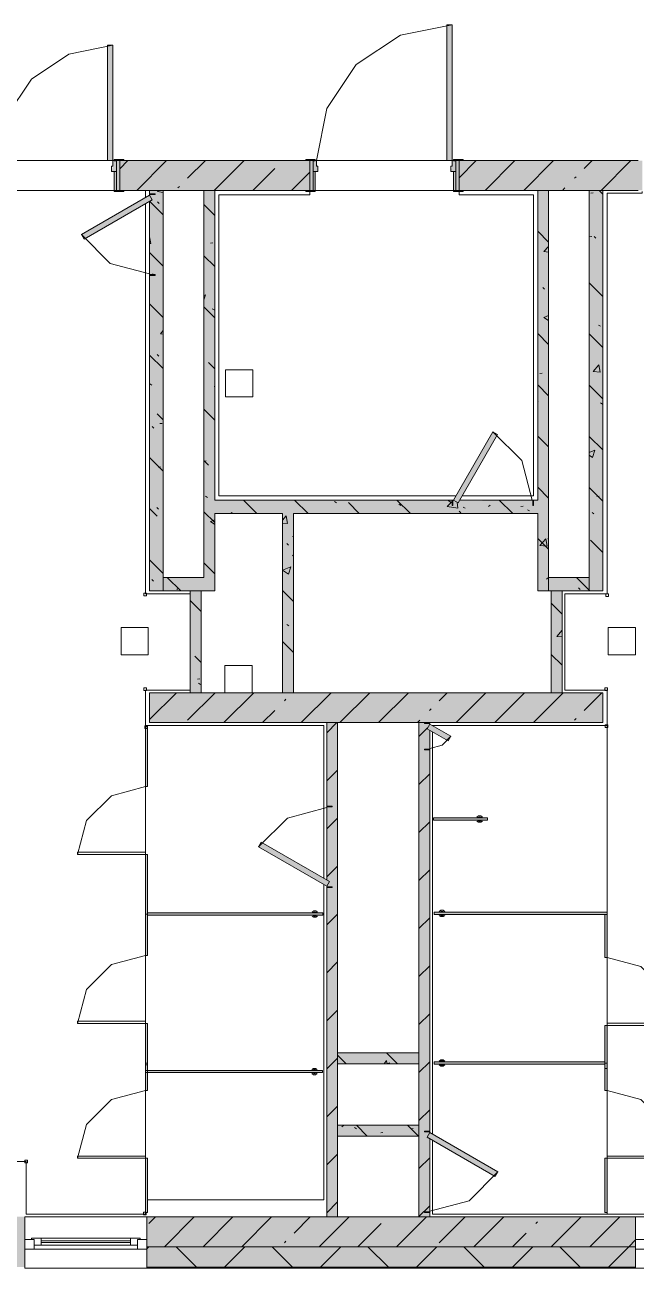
# Model space of a CAD drawing. Header units: millimetres. Extents: x -3817 to 677485, y -22715 to 103890.
# Drawn here: x 17502.1 to 17537.6, y -19605.9 to -19533.8 of the extents above; entities that cross this region are included whole.
import ezdxf

# ---------------------------------------------------------------- set-up
doc = ezdxf.new("R2010")
doc.units = ezdxf.units.MM
doc.layers.add('PDF _Геометрия', color=7, linetype='Continuous', true_color=0x1d1d1d)
doc.layers.add('PDF _Сплошная заливка', color=7, linetype='Continuous', true_color=0xffffff)

msp = doc.modelspace()

# ---------------------------------------------------------------- hatches: boundary and pattern name
at = {"layer": 'PDF _Сплошная заливка', "true_color": 0xe2e2e2, "transparency": 33554559}
for points in [[(17526.595, -19541.67), (17526.91, -19541.67), (17526.91, -19533.797), (17526.595, -19533.797), (17526.595, -19540.344)], [(17506.907, -19541.67), (17507.222, -19541.67), (17507.222, -19534.978), (17506.907, -19534.978), (17506.907, -19540.344)], [(17527.258, -19561.512), (17529.541, -19557.557), (17529.268, -19557.4), (17526.985, -19561.355), (17527.202, -19561.48)]]:
    msp.add_hatch(color=254, dxfattribs=at).paths.add_polyline_path(points)
h = msp.add_hatch(color=254, dxfattribs=at)
h.paths.add_polyline_path([(17500.332, -19542.3), (17500.608, -19542.3), (17500.529, -19541.67), (17500.332, -19541.67)], flags=0)
h.paths.add_polyline_path([(17507.143, -19542.3), (17507.419, -19542.3), (17507.419, -19541.67), (17507.222, -19541.67), (17507.222, -19541.985)], flags=0)
at = {"layer": 'PDF _Сплошная заливка', "transparency": 33554559}
h = msp.add_hatch(color=256, dxfattribs=at)
h.paths.add_polyline_path([(17545.646, -19543.403), (17546.984, -19543.403), (17546.984, -19541.67), (17545.41, -19541.67), (17545.461, -19543.403)], flags=0)
h.paths.add_polyline_path([(17532.497, -19543.403), (17537.929, -19543.403), (17537.929, -19541.67), (17527.304, -19541.67), (17527.304, -19543.403), (17531.867, -19543.403)], flags=0)
h.paths.add_polyline_path([(17518.643, -19543.403), (17518.643, -19541.67), (17507.616, -19541.67), (17507.616, -19543.403), (17518.406, -19543.403)], flags=0)
at = {"layer": 'PDF _Сплошная заливка', "true_color": 0xe2e2e2, "transparency": 33554559}
h = msp.add_hatch(color=254, dxfattribs=at)
h.paths.add_polyline_path([(17518.839, -19542.3), (17519.115, -19542.3), (17519.036, -19541.67), (17518.839, -19541.67)], flags=0)
h.paths.add_polyline_path([(17526.831, -19542.3), (17527.107, -19542.3), (17527.107, -19541.67), (17526.91, -19541.67), (17526.91, -19541.985)], flags=0)
at = {"layer": 'PDF _Сплошная заливка', "transparency": 33554559}
for points in [[(17510.135, -19566.63), (17510.135, -19543.403), (17509.348, -19543.403), (17509.366, -19543.71), (17509.505, -19543.951), (17509.348, -19544.042), (17509.348, -19566.63)], [(17513.127, -19565.843), (17513.127, -19543.403), (17512.497, -19543.403), (17512.497, -19565.843), (17512.595, -19565.843)], [(17531.867, -19562.142), (17531.867, -19561.355), (17527.31, -19561.422), (17527.202, -19561.48), (17526.906, -19561.355), (17513.127, -19561.355), (17513.127, -19562.142), (17531.63, -19562.142)], [(17513.127, -19566.63), (17513.127, -19565.843), (17510.135, -19565.843), (17510.135, -19566.63), (17512.595, -19566.63)], [(17525.607, -19574.268), (17535.646, -19574.268), (17535.646, -19572.535), (17509.348, -19572.535), (17509.348, -19574.268), (17524.977, -19574.268)], [(17520.253, -19602.928), (17520.253, -19574.268), (17519.623, -19574.268), (17519.623, -19583.392), (17519.78, -19583.483), (17519.623, -19583.834), (17519.623, -19602.928)], [(17525.607, -19602.928), (17525.552, -19598.371), (17525.45, -19598.311), (17525.607, -19597.96), (17525.596, -19574.703), (17525.45, -19574.619), (17525.607, -19574.268), (17524.977, -19574.268), (17524.977, -19602.928)]]:
    msp.add_hatch(color=256, dxfattribs=at).paths.add_polyline_path(points)
at = {"layer": 'PDF _Сплошная заливка', "true_color": 0xe2ddcd, "transparency": 33554559}
msp.add_hatch(color=254, dxfattribs=at).paths.add_polyline_path([(17528.961, -19579.921), (17528.961, -19579.795), (17525.812, -19579.795), (17525.812, -19579.921), (17527.202, -19579.921)])
at = {"layer": 'PDF _Сплошная заливка', "transparency": 33554559}
h = msp.add_hatch(color=256, dxfattribs=at)
h.paths.add_polyline_path([(17545.461, -19604.66), (17546.984, -19604.66), (17546.984, -19602.928), (17544.622, -19602.928), (17544.622, -19604.66)], flags=0)
h.paths.add_polyline_path([(17500.136, -19604.66), (17502.104, -19604.66), (17502.104, -19602.928), (17500.136, -19602.928)], flags=0)
h.paths.add_polyline_path([(17509.19, -19604.66), (17537.536, -19604.66), (17537.536, -19602.928), (17509.19, -19602.928)], flags=0)
h = msp.add_hatch(color=256, dxfattribs=at)
h.paths.add_polyline_path([(17577.219, -19605.841), (17577.219, -19604.66), (17544.622, -19604.66), (17544.622, -19605.841), (17571.022, -19605.841)], flags=0)
h.paths.add_polyline_path([(17527.202, -19605.841), (17537.536, -19605.841), (17537.536, -19604.66), (17509.19, -19604.66), (17509.19, -19605.841), (17512.595, -19605.841)], flags=0)
h.paths.add_polyline_path([(17494.23, -19605.841), (17502.104, -19605.841), (17502.104, -19604.66), (17494.23, -19604.66)], flags=0)
h.paths.add_polyline_path([(17468.775, -19605.841), (17469.822, -19605.841), (17469.822, -19604.66), (17460.767, -19604.66), (17460.767, -19605.841)], flags=0)
h.paths.add_polyline_path([(17444.232, -19605.841), (17444.232, -19604.66), (17438.327, -19604.66), (17438.327, -19605.841), (17439.562, -19605.841)], flags=0)
h.paths.add_polyline_path([(17430.217, -19605.841), (17431.24, -19605.841), (17431.24, -19604.66), (17424.39, -19604.66), (17424.39, -19605.841), (17428.606, -19605.841)], flags=0)
h.paths.add_polyline_path([(17354.471, -19605.841), (17365.495, -19605.841), (17365.495, -19604.66), (17354.471, -19604.66)], flags=0)
h.paths.add_polyline_path([(17400.926, -19605.841), (17400.926, -19604.66), (17389.903, -19604.66), (17389.903, -19605.841), (17395.741, -19605.841)], flags=0)
h.paths.add_polyline_path([(17280.301, -19605.841), (17292.663, -19605.841), (17292.663, -19604.66), (17280.301, -19604.66)], flags=0)
h.paths.add_polyline_path([(17263.766, -19605.841), (17263.766, -19604.66), (17254.947, -19604.66), (17254.947, -19605.841)], flags=0)
h.paths.add_polyline_path([(17317.071, -19605.841), (17324.945, -19605.841), (17324.945, -19604.66), (17317.071, -19604.66)], flags=0)
h.paths.add_polyline_path([(17337.314, -19605.841), (17337.937, -19605.841), (17337.937, -19604.66), (17332.031, -19604.66), (17332.031, -19605.841)], flags=0)
h.paths.add_polyline_path([(17242.37, -19605.841), (17247.861, -19605.841), (17247.861, -19604.66), (17241.09, -19604.66), (17241.09, -19605.841)], flags=0)
h.paths.add_polyline_path([(17189.123, -19605.841), (17189.123, -19604.66), (17176.525, -19604.66), (17176.525, -19605.841), (17188.099, -19605.841)], flags=0)
h.paths.add_polyline_path([(17210.224, -19605.841), (17224.555, -19605.841), (17224.555, -19604.66), (17210.224, -19604.66)], flags=0)
h.paths.add_polyline_path([(17158.415, -19605.841), (17159.99, -19605.841), (17159.99, -19604.66), (17151.329, -19604.66), (17151.329, -19605.841), (17154.729, -19605.841)], flags=0)
h.paths.add_polyline_path([(17125.516, -19605.841), (17129.283, -19605.841), (17129.283, -19604.66), (17124.165, -19604.66), (17124.165, -19605.841)], flags=0)
h.paths.add_polyline_path([(17070.623, -19605.841), (17083.615, -19605.841), (17083.615, -19604.66), (17070.623, -19604.66)], flags=0)
h.paths.add_polyline_path([(17110.909, -19605.841), (17117.078, -19605.841), (17117.078, -19604.66), (17108.023, -19604.66), (17108.023, -19605.841)], flags=0)
h.paths.add_polyline_path([(17008.662, -19605.841), (17010.547, -19605.841), (17010.547, -19604.66), (16979.13, -19604.66), (16979.13, -19605.841), (17001.358, -19605.841)], flags=0)
h.paths.add_polyline_path([(17017.633, -19605.841), (17023.538, -19605.841), (17023.538, -19604.66), (17017.633, -19604.66)], flags=0)
h.paths.add_polyline_path([(17040.073, -19605.841), (17046.215, -19605.841), (17046.215, -19604.66), (17040.073, -19604.66)], flags=0)

# ---------------------------------------------------------------- linework, layer by layer
at = {"layer": 'PDF _Геометрия', "color": 253, "lineweight": 9, "true_color": 0xaaaaaa}
for points in [[(17519.036, -19541.67), (17519.636, -19538.657), (17521.342, -19536.103), (17523.897, -19534.396), (17526.91, -19533.797)], [(17500.529, -19541.67), (17501.039, -19539.109), (17502.489, -19536.938), (17504.661, -19535.487), (17507.222, -19534.978)], [(17500.45, -19541.67), (17506.907, -19541.67), (17501.08, -19541.67), (17501.08, -19543.403), (17500.45, -19543.403)], [(17508.56, -19541.67), (17507.852, -19541.67), (17518.406, -19541.67)], [(17527.54, -19541.67), (17537.693, -19541.67)], [(17500.293, -19543.466), (17500.293, -19545.765), (17498.088, -19545.765), (17498.088, -19599.727), (17502.191, -19599.727), (17502.191, -19602.771), (17509.104, -19602.771), (17509.104, -19574.425), (17509.104, -19572.378), (17511.702, -19572.378), (17511.702, -19566.788), (17509.104, -19566.788), (17509.104, -19544.183)], [(17509.104, -19543.819), (17509.104, -19543.403), (17508.56, -19543.403)], [(17518.643, -19543.466), (17518.643, -19543.647), (17513.371, -19543.647), (17513.371, -19561.111), (17527.126, -19561.111)], [(17527.49, -19561.111), (17531.623, -19561.111), (17531.623, -19543.647), (17527.304, -19543.647), (17527.304, -19543.466)], [(17537.929, -19543.466), (17537.929, -19543.56), (17535.89, -19543.56), (17535.89, -19566.792), (17533.449, -19566.792), (17533.449, -19572.382), (17535.89, -19572.382), (17535.89, -19574.425), (17535.89, -19602.771), (17544.539, -19602.771), (17544.539, -19599.726), (17546.827, -19599.726), (17546.827, -19543.56), (17545.41, -19543.56), (17545.41, -19543.466)], [(17509.348, -19548.245), (17507.064, -19547.633), (17505.393, -19545.962)], [(17531.552, -19561.355), (17530.94, -19559.071), (17529.268, -19557.4)], [(17519.466, -19583.301), (17519.466, -19574.425), (17509.104, -19574.425), (17509.104, -19601.944)], [(17525.607, -19575.764), (17526.316, -19575.574), (17526.834, -19575.055)], [(17525.765, -19598.493), (17525.765, -19602.771), (17535.89, -19602.771), (17535.89, -19574.425), (17525.765, -19574.425)], [(17525.765, -19574.801), (17525.765, -19598.129)], [(17519.623, -19579.189), (17517.34, -19579.801), (17515.668, -19581.472)], [(17509.23, -19601.944), (17519.466, -19601.944), (17519.466, -19583.665)], [(17525.607, -19602.605), (17527.89, -19601.993), (17529.562, -19600.322)]]:
    msp.add_lwpolyline(points, dxfattribs=at)
for points in [[(17526.91, -19533.797), (17526.595, -19533.797), (17526.595, -19541.67), (17526.91, -19541.67)], [(17507.222, -19534.978), (17506.907, -19534.978), (17506.907, -19541.67), (17507.222, -19541.67)], [(17507.222, -19541.67), (17507.222, -19541.985), (17507.143, -19541.985), (17507.143, -19542.3), (17507.419, -19542.3), (17507.419, -19541.67)], [(17507.301, -19541.67), (17507.852, -19541.67), (17507.852, -19541.607), (17507.301, -19541.607)], [(17507.301, -19541.678), (17507.419, -19541.678), (17507.419, -19541.67), (17507.301, -19541.67)], [(17507.419, -19543.403), (17507.616, -19543.403), (17507.616, -19541.67), (17507.419, -19541.67)], [(17518.958, -19541.67), (17518.958, -19541.607), (17518.406, -19541.607), (17518.406, -19541.67)], [(17518.839, -19543.403), (17518.839, -19541.67), (17518.643, -19541.67), (17518.643, -19543.403)], [(17519.036, -19541.67), (17518.839, -19541.67), (17518.839, -19542.3), (17519.115, -19542.3), (17519.115, -19541.985), (17519.036, -19541.985)], [(17518.958, -19541.678), (17518.958, -19541.67), (17518.839, -19541.67), (17518.839, -19541.678)], [(17518.958, -19541.67), (17526.91, -19541.67)], [(17526.91, -19541.67), (17526.91, -19541.985), (17526.831, -19541.985), (17526.831, -19542.3), (17527.107, -19542.3), (17527.107, -19541.67)], [(17526.989, -19541.67), (17527.54, -19541.67), (17527.54, -19541.607), (17526.989, -19541.607)], [(17526.989, -19541.678), (17527.107, -19541.678), (17527.107, -19541.67), (17526.989, -19541.67)], [(17527.107, -19543.403), (17527.304, -19543.403), (17527.304, -19541.67), (17527.107, -19541.67)], [(17507.301, -19543.403), (17507.419, -19543.403), (17507.419, -19542.3), (17507.301, -19542.3)], [(17518.958, -19543.403), (17518.958, -19542.3), (17518.839, -19542.3), (17518.839, -19543.403)], [(17526.989, -19543.403), (17527.107, -19543.403), (17527.107, -19542.3), (17526.989, -19542.3)], [(17505.393, -19545.962), (17505.55, -19546.234), (17509.505, -19543.951), (17509.348, -19543.678)], [(17507.301, -19543.466), (17507.852, -19543.466), (17507.852, -19543.403), (17507.301, -19543.403)], [(17509.663, -19543.639), (17509.663, -19543.599), (17509.348, -19543.599), (17509.348, -19543.639)], [(17518.958, -19543.466), (17518.958, -19543.403), (17518.406, -19543.403), (17518.406, -19543.466)], [(17526.989, -19543.466), (17527.54, -19543.466), (17527.54, -19543.403), (17526.989, -19543.403)], [(17509.663, -19548.284), (17509.348, -19548.284), (17509.348, -19548.324), (17509.663, -19548.324)], [(17515.335, -19553.795), (17515.335, -19555.37), (17513.76, -19555.37), (17513.76, -19553.795)], [(17529.268, -19557.4), (17526.985, -19561.355), (17527.258, -19561.512), (17529.541, -19557.557)], [(17526.946, -19561.67), (17526.946, -19561.355), (17526.906, -19561.355), (17526.906, -19561.67)], [(17531.591, -19561.67), (17531.63, -19561.67), (17531.63, -19561.355), (17531.591, -19561.355)], [(17509.264, -19568.756), (17509.264, -19570.33), (17507.69, -19570.33), (17507.69, -19568.756)], [(17535.964, -19568.756), (17537.539, -19568.756), (17537.539, -19570.33), (17535.964, -19570.33)], [(17513.718, -19572.535), (17515.293, -19572.535), (17515.293, -19570.961), (17513.718, -19570.961)], [(17515.293, -19572.535), (17513.718, -19572.535), (17513.718, -19570.961), (17515.293, -19570.961)], [(17513.718, -19572.535), (17515.293, -19572.535), (17515.293, -19570.961), (17513.718, -19570.961)], [(17515.293, -19572.535), (17513.718, -19572.535), (17513.718, -19570.961), (17515.293, -19570.961)], [(17525.292, -19574.307), (17525.607, -19574.307), (17525.607, -19574.268), (17525.292, -19574.268)], [(17526.834, -19575.055), (17525.607, -19574.346), (17525.45, -19574.619), (17526.677, -19575.328)], [(17525.292, -19575.803), (17525.292, -19575.842), (17525.607, -19575.842), (17525.607, -19575.803)], [(17519.938, -19579.149), (17519.938, -19579.11), (17519.623, -19579.11), (17519.623, -19579.149)], [(17515.668, -19581.472), (17519.623, -19583.756), (17519.78, -19583.483), (17515.826, -19581.199)], [(17519.938, -19583.795), (17519.623, -19583.795), (17519.623, -19583.834), (17519.938, -19583.834)], [(17525.292, -19597.999), (17525.607, -19597.999), (17525.607, -19597.96), (17525.292, -19597.96)], [(17529.562, -19600.322), (17525.607, -19598.039), (17525.45, -19598.311), (17529.405, -19600.595)], [(17525.292, -19602.645), (17525.292, -19602.684), (17525.607, -19602.684), (17525.607, -19602.645)]]:
    msp.add_lwpolyline(points, close=True, dxfattribs=at)
at = {"layer": 'PDF _Геометрия', "color": 7, "lineweight": 9}
for points in [[(17500.45, -19541.67), (17506.907, -19541.67)], [(17507.616, -19542.147), (17508.092, -19541.67)], [(17507.616, -19541.67), (17507.616, -19543.403)], [(17518.406, -19541.67), (17507.852, -19541.67)], [(17508.605, -19543.403), (17510.337, -19541.67)], [(17511.555, -19542.697), (17512.582, -19541.67)], [(17513.095, -19543.403), (17514.827, -19541.67)], [(17518.643, -19543.403), (17518.643, -19541.67)], [(17518.958, -19541.67), (17526.91, -19541.67)], [(17527.304, -19542.663), (17528.297, -19541.67)], [(17527.304, -19541.67), (17527.304, -19543.403)], [(17537.693, -19541.67), (17527.54, -19541.67)], [(17528.81, -19543.403), (17530.542, -19541.67)], [(17531.054, -19543.403), (17532.787, -19541.67)], [(17534.566, -19542.136), (17535.032, -19541.67)], [(17535.544, -19543.403), (17537.277, -19541.67)], [(17515.34, -19543.403), (17516.606, -19542.136)], [(17517.585, -19543.403), (17518.643, -19542.345)], [(17534.005, -19542.697), (17534.098, -19542.604)], [(17510.994, -19543.258), (17511.087, -19543.165)], [(17533.299, -19543.403), (17533.444, -19543.258)], [(17507.301, -19543.403), (17500.45, -19543.403)], [(17507.852, -19543.403), (17509.348, -19543.403)], [(17509.348, -19544.042), (17509.348, -19548.324), (17509.348, -19566.63), (17510.135, -19566.63), (17510.135, -19548.324), (17510.135, -19543.599), (17510.135, -19543.403), (17509.348, -19543.403), (17509.348, -19543.599)], [(17526.906, -19561.355), (17513.127, -19561.355), (17513.127, -19543.403), (17512.497, -19543.403), (17512.497, -19565.843), (17510.135, -19565.843), (17510.135, -19566.63), (17513.127, -19566.63), (17513.127, -19565.843), (17513.127, -19562.142), (17517.064, -19562.142), (17517.064, -19572.535), (17517.694, -19572.535), (17517.694, -19562.142), (17526.906, -19562.142), (17531.63, -19562.142), (17531.867, -19562.142), (17531.867, -19566.63), (17532.497, -19566.63), (17532.497, -19543.403), (17531.867, -19543.403), (17531.867, -19561.355), (17531.63, -19561.355), (17527.349, -19561.355)], [(17510.135, -19543.403), (17512.497, -19543.403)], [(17513.127, -19543.403), (17518.406, -19543.403)], [(17526.989, -19543.403), (17518.958, -19543.403)], [(17527.54, -19543.403), (17531.867, -19543.403)], [(17532.497, -19543.403), (17534.859, -19543.403)], [(17535.646, -19543.403), (17537.693, -19543.403)], [(17509.348, -19574.089), (17510.902, -19572.535)], [(17517.064, -19572.535), (17509.348, -19572.535), (17509.348, -19574.268), (17519.623, -19574.268), (17519.623, -19579.11), (17519.623, -19583.392)], [(17511.555, -19574.127), (17513.147, -19572.535)], [(17513.659, -19574.268), (17515.392, -19572.535)], [(17513.718, -19572.535), (17515.293, -19572.535)], [(17517.168, -19573.004), (17517.261, -19572.911)], [(17524.977, -19575.842), (17524.977, -19574.268), (17525.607, -19574.268), (17535.646, -19574.268), (17535.646, -19572.535), (17517.694, -19572.535)], [(17518.149, -19574.268), (17519.882, -19572.535)], [(17520.394, -19574.268), (17522.127, -19572.535)], [(17522.639, -19574.268), (17524.371, -19572.535)], [(17526.148, -19573.004), (17526.616, -19572.535)], [(17527.129, -19574.268), (17528.861, -19572.535)], [(17529.374, -19574.268), (17531.106, -19572.535)], [(17531.619, -19574.268), (17533.351, -19572.535)], [(17534.566, -19573.566), (17535.596, -19572.535)], [(17515.904, -19574.268), (17516.606, -19573.566)], [(17525.586, -19573.566), (17525.68, -19573.472)], [(17519.623, -19574.86), (17520.216, -19574.268)], [(17520.253, -19574.268), (17519.623, -19574.268)], [(17524.884, -19574.268), (17525.025, -19574.127)], [(17534.005, -19574.127), (17534.098, -19574.034)], [(17524.977, -19575.074), (17525.474, -19574.577)], [(17525.607, -19597.96), (17525.607, -19574.71), (17525.607, -19575.842)], [(17519.623, -19577.644), (17520.253, -19577.014)], [(17524.977, -19577.858), (17525.607, -19577.228)], [(17505.167, -19581.913), (17509.104, -19581.913), (17509.104, -19581.787), (17505.167, -19581.787), (17505.167, -19581.913), (17505.694, -19579.945), (17507.135, -19578.504), (17509.104, -19577.976)], [(17519.623, -19580.428), (17520.253, -19579.798)], [(17524.977, -19580.641), (17525.607, -19580.011)], [(17528.656, -19579.744), (17528.559, -19579.674), (17528.439, -19579.674), (17528.342, -19579.744)], [(17528.342, -19579.972), (17528.439, -19580.042), (17528.559, -19580.042), (17528.656, -19579.972)], [(17528.583, -19579.774), (17528.499, -19579.739), (17528.415, -19579.774)], [(17528.415, -19579.942), (17528.499, -19579.977), (17528.583, -19579.942)], [(17519.623, -19583.212), (17520.253, -19582.582)], [(17524.977, -19583.425), (17525.607, -19582.795)], [(17519.623, -19583.834), (17519.623, -19602.928), (17520.253, -19602.928)], [(17526.47, -19585.216), (17526.373, -19585.146), (17526.253, -19585.146), (17526.157, -19585.216)], [(17519.085, -19585.256), (17518.988, -19585.185), (17518.868, -19585.185), (17518.771, -19585.256)], [(17518.771, -19585.484), (17518.868, -19585.554), (17518.988, -19585.554), (17519.085, -19585.484)], [(17519.012, -19585.286), (17518.928, -19585.251), (17518.844, -19585.286)], [(17518.844, -19585.454), (17518.928, -19585.488), (17519.012, -19585.454)], [(17519.623, -19585.996), (17520.253, -19585.366)], [(17524.977, -19586.209), (17525.607, -19585.579)], [(17526.157, -19585.444), (17526.253, -19585.515), (17526.373, -19585.515), (17526.47, -19585.444)], [(17526.397, -19585.246), (17526.313, -19585.212), (17526.229, -19585.246)], [(17526.229, -19585.414), (17526.313, -19585.449), (17526.397, -19585.414)], [(17505.167, -19591.707), (17509.104, -19591.707), (17509.104, -19591.581), (17505.167, -19591.581), (17505.167, -19591.707), (17505.694, -19589.738), (17507.135, -19588.297), (17509.104, -19587.77)], [(17539.827, -19591.825), (17535.89, -19591.825), (17535.89, -19591.699), (17539.827, -19591.699), (17539.827, -19591.825), (17539.3, -19589.857), (17537.859, -19588.416), (17535.89, -19587.888)], [(17519.623, -19588.779), (17520.253, -19588.149)], [(17524.977, -19588.993), (17525.607, -19588.363)], [(17519.623, -19591.563), (17520.253, -19590.933)], [(17524.977, -19591.777), (17525.607, -19591.147)], [(17519.623, -19594.347), (17520.253, -19593.717)], [(17526.47, -19593.893), (17526.373, -19593.823), (17526.253, -19593.823), (17526.157, -19593.893)], [(17519.074, -19594.389), (17518.977, -19594.319), (17518.857, -19594.319), (17518.76, -19594.389)], [(17519.001, -19594.419), (17518.917, -19594.385), (17518.833, -19594.419)], [(17524.977, -19594.56), (17525.607, -19593.93)], [(17526.157, -19594.121), (17526.253, -19594.191), (17526.373, -19594.191), (17526.47, -19594.121)], [(17526.397, -19593.923), (17526.313, -19593.889), (17526.229, -19593.923)], [(17526.229, -19594.091), (17526.313, -19594.126), (17526.397, -19594.091)], [(17518.76, -19594.617), (17518.857, -19594.688), (17518.977, -19594.688), (17519.074, -19594.617)], [(17518.833, -19594.587), (17518.917, -19594.622), (17519.001, -19594.587)], [(17505.167, -19599.535), (17509.104, -19599.535), (17509.104, -19599.409), (17505.167, -19599.409), (17505.167, -19599.535), (17505.694, -19597.566), (17507.135, -19596.125), (17509.104, -19595.598)], [(17539.827, -19599.535), (17535.89, -19599.535), (17535.89, -19599.409), (17539.827, -19599.409), (17539.827, -19599.535), (17539.3, -19597.566), (17537.859, -19596.125), (17535.89, -19595.598)], [(17519.623, -19597.131), (17520.253, -19596.501)], [(17524.977, -19597.344), (17525.607, -19596.714)], [(17524.977, -19602.928), (17525.607, -19602.928), (17525.607, -19602.684), (17525.607, -19598.402)], [(17519.623, -19599.914), (17520.253, -19599.285)], [(17524.977, -19600.128), (17525.607, -19599.498)], [(17519.623, -19602.698), (17520.253, -19602.068)], [(17524.977, -19602.912), (17525.607, -19602.282)], [(17519.623, -19602.928), (17509.19, -19602.928), (17509.19, -19604.66), (17509.19, -19605.904), (17502.104, -19605.904), (17502.104, -19604.66), (17502.104, -19602.928), (17509.19, -19602.928), (17509.19, -19604.66), (17537.536, -19604.66), (17537.536, -19602.928), (17544.622, -19602.928), (17544.622, -19604.66), (17544.622, -19605.904), (17537.536, -19605.904), (17539.898, -19605.904), (17537.536, -19605.904), (17537.536, -19604.66), (17537.536, -19602.928), (17525.607, -19602.928)], [(17509.31, -19603.312), (17509.694, -19602.928)], [(17510.207, -19604.66), (17511.939, -19602.928)], [(17512.452, -19604.66), (17514.184, -19602.928)], [(17514.696, -19604.66), (17516.429, -19602.928)], [(17517.729, -19603.873), (17518.674, -19602.928)], [(17519.186, -19604.66), (17520.919, -19602.928)], [(17523.676, -19604.66), (17525.409, -19602.928)], [(17526.148, -19604.434), (17527.654, -19602.928)], [(17528.166, -19604.66), (17529.899, -19602.928)], [(17532.656, -19604.66), (17534.389, -19602.928)], [(17534.901, -19604.66), (17536.634, -19602.928)], [(17521.431, -19604.66), (17522.78, -19603.312)], [(17530.411, -19604.66), (17531.199, -19603.873)], [(17531.76, -19603.312), (17531.853, -19603.218)], [(17502.655, -19604.251), (17502.104, -19604.251)], [(17502.498, -19604.172), (17508.797, -19604.172)], [(17503.049, -19604.172), (17503.049, -19604.566)], [(17503.049, -19604.33), (17508.245, -19604.33)], [(17508.245, -19604.408), (17503.049, -19604.408)], [(17508.245, -19604.172), (17508.245, -19604.566)], [(17509.19, -19604.251), (17508.639, -19604.251)], [(17517.168, -19604.434), (17517.261, -19604.341)], [(17537.146, -19604.66), (17537.536, -19604.271)], [(17538.087, -19604.251), (17537.536, -19604.251)], [(17502.104, -19604.802), (17509.19, -19604.802)], [(17509.19, -19604.78), (17509.31, -19604.66)], [(17509.19, -19604.66), (17509.19, -19605.904), (17537.536, -19605.904), (17537.536, -19604.66)], [(17537.536, -19604.66), (17509.19, -19604.66)], [(17512.065, -19605.841), (17510.884, -19604.66)], [(17513.696, -19605.841), (17514.877, -19604.66)], [(17517.633, -19605.841), (17516.452, -19604.66)], [(17519.264, -19605.841), (17520.445, -19604.66)], [(17523.201, -19605.841), (17522.019, -19604.66)], [(17524.831, -19605.841), (17526.012, -19604.66)], [(17528.768, -19605.841), (17527.587, -19604.66)], [(17530.399, -19605.841), (17531.58, -19604.66)], [(17534.336, -19605.841), (17533.155, -19604.66)], [(17535.966, -19605.841), (17537.147, -19604.66)], [(17537.536, -19604.802), (17544.622, -19604.802)], [(17506.828, -19605.904), (17509.19, -19605.904), (17506.828, -19605.904)], [(17509.19, -19605.841), (17537.536, -19605.841)], [(17509.19, -19605.865), (17537.536, -19605.865)]]:
    msp.add_lwpolyline(points, dxfattribs=at)
at = {"layer": 'PDF _Геометрия', "color": 8, "lineweight": 9, "true_color": 0x787878}
for points in [[(17510.135, -19544.821), (17509.353, -19544.039)], [(17509.804, -19544.059), (17509.901, -19544.148)], [(17510.135, -19543.511), (17509.814, -19543.461), (17509.87, -19543.403)], [(17532.497, -19543.425), (17532.474, -19543.403)], [(17534.957, -19543.558), (17535.088, -19543.541)], [(17535.646, -19543.607), (17535.442, -19543.403)], [(17513.127, -19544.846), (17512.497, -19544.216)], [(17509.422, -19546.485), (17509.348, -19546.085)], [(17532.497, -19546.396), (17531.867, -19545.767)], [(17534.868, -19546.088), (17534.999, -19546.071)], [(17535.233, -19546.161), (17535.134, -19546.062)], [(17509.348, -19546.478), (17509.422, -19546.485)], [(17512.888, -19546.464), (17513.019, -19546.447)], [(17532.497, -19546.979), (17532.225, -19546.937), (17532.497, -19546.654)], [(17510.135, -19547.793), (17509.348, -19547.006)], [(17513.127, -19547.813), (17512.497, -19547.184)], [(17509.515, -19548.236), (17509.612, -19548.325)], [(17532.263, -19549.131), (17532.164, -19549.032)], [(17535.646, -19549.546), (17534.859, -19548.759)], [(17512.497, -19549.488), (17512.595, -19549.451)], [(17512.497, -19549.744), (17512.596, -19549.451)], [(17510.135, -19550.761), (17509.348, -19549.974)], [(17509.348, -19550.169), (17509.356, -19550.174)], [(17513.127, -19550.785), (17512.497, -19550.155)], [(17512.981, -19550.261), (17513.092, -19550.332)], [(17532.497, -19550.944), (17532.224, -19550.76), (17532.497, -19550.655)], [(17535.401, -19551.208), (17535.512, -19551.279)], [(17510.135, -19551.727), (17509.974, -19551.713), (17510.135, -19551.521)], [(17532.497, -19552.336), (17531.867, -19551.706)], [(17535.646, -19552.514), (17534.859, -19551.726)], [(17510.135, -19553.732), (17509.348, -19552.945)], [(17509.783, -19552.923), (17509.88, -19553.012)], [(17513.127, -19553.753), (17512.762, -19553.387)], [(17531.994, -19554.022), (17532.125, -19554.005)], [(17535.496, -19553.946), (17535.078, -19553.909), (17535.415, -19553.507)], [(17535.496, -19553.946), (17535.415, -19553.508)], [(17509.357, -19554.62), (17509.469, -19554.691)], [(17513.094, -19554.778), (17513.127, -19554.799)], [(17532.497, -19555.304), (17531.867, -19554.674)], [(17535.646, -19555.485), (17534.859, -19554.698)], [(17513.127, -19556.724), (17512.497, -19556.095)], [(17531.867, -19555.625), (17531.888, -19555.638)], [(17535.514, -19555.725), (17535.625, -19555.796)], [(17510.135, -19556.7), (17509.792, -19556.357)], [(17509.943, -19556.925), (17510.074, -19556.908)], [(17509.494, -19557.099), (17509.591, -19557.188)], [(17532.497, -19558.275), (17531.867, -19557.646)], [(17535.646, -19558.453), (17534.859, -19557.666)], [(17534.859, -19558.593), (17535.19, -19558.466)], [(17535.048, -19558.889), (17535.19, -19558.466)], [(17510.135, -19559.672), (17509.348, -19558.885)], [(17512.762, -19559.327), (17512.497, -19559.063)], [(17512.505, -19559.106), (17512.636, -19559.089)], [(17534.859, -19558.761), (17535.048, -19558.889)], [(17509.854, -19559.455), (17509.985, -19559.438)], [(17532.497, -19561.243), (17531.867, -19560.613)], [(17535.646, -19561.425), (17534.859, -19560.638)], [(17512.599, -19561.131), (17512.71, -19561.201)], [(17514.734, -19561.369), (17514.752, -19561.355)], [(17515.577, -19562.142), (17514.79, -19561.355)], [(17516.44, -19561.355), (17516.447, -19561.359)], [(17518.545, -19562.142), (17517.757, -19561.355)], [(17524.484, -19562.142), (17523.697, -19561.355)], [(17527.233, -19561.829), (17526.611, -19561.733), (17526.973, -19561.355)], [(17526.818, -19561.505), (17526.669, -19561.355)], [(17530.424, -19562.142), (17529.636, -19561.355)], [(17535.294, -19561.142), (17535.425, -19561.125)], [(17509.792, -19562.297), (17509.348, -19561.853)], [(17509.762, -19561.787), (17509.86, -19561.876)], [(17513.127, -19562.664), (17512.497, -19562.034)], [(17514.075, -19562.071), (17514.186, -19562.142)], [(17520.072, -19561.446), (17520.183, -19561.517)], [(17521.516, -19562.142), (17520.879, -19561.505)], [(17523.809, -19561.604), (17523.92, -19561.675)], [(17527.233, -19561.829), (17527.192, -19561.474)], [(17527.412, -19562.099), (17527.313, -19562)], [(17527.545, -19561.762), (17527.657, -19561.833)], [(17529.008, -19561.74), (17529.112, -19561.66)], [(17530.891, -19561.722), (17531.022, -19561.705)], [(17531.282, -19561.92), (17531.393, -19561.991)], [(17535.019, -19562.078), (17535.13, -19562.149)], [(17513.127, -19562.777), (17512.877, -19562.609), (17513.127, -19562.513)], [(17517.064, -19562.532), (17517.275, -19562.281)], [(17517.064, -19562.694), (17517.356, -19562.719)], [(17517.356, -19562.72), (17517.275, -19562.281)], [(17517.646, -19563.466), (17517.694, -19563.46)], [(17535.644, -19563.296), (17535.646, -19563.298)], [(17517.414, -19563.979), (17517.315, -19563.88)], [(17532.497, -19564.215), (17531.867, -19563.585)], [(17532.418, -19564.037), (17531.999, -19564), (17532.337, -19563.598)], [(17532.418, -19564.038), (17532.337, -19563.599)], [(17532.458, -19563.622), (17532.497, -19563.593)], [(17535.646, -19564.393), (17534.936, -19563.682)], [(17510.135, -19565.611), (17509.348, -19564.824)], [(17517.638, -19564.562), (17517.694, -19564.613)], [(17513.127, -19565.632), (17512.497, -19565.002)], [(17517.064, -19565.424), (17517.546, -19565.239)], [(17517.064, -19565.433), (17517.404, -19565.662)], [(17517.404, -19565.662), (17517.546, -19565.239)], [(17509.473, -19565.963), (17509.571, -19566.052)], [(17511.154, -19566.63), (17510.366, -19565.843)], [(17532.373, -19565.952), (17532.478, -19565.872)], [(17534.912, -19566.63), (17534.859, -19566.577), (17534.124, -19565.843)], [(17510.928, -19566.554), (17511.033, -19566.474)], [(17517.694, -19567.231), (17517.064, -19566.601)], [(17534.235, -19566.446), (17534.332, -19566.535)], [(17512.34, -19567.816), (17511.71, -19567.186)], [(17533.282, -19567.968), (17532.652, -19567.338)], [(17517.316, -19568.581), (17517.428, -19568.652)], [(17533.282, -19569.293), (17532.971, -19569.266), (17533.282, -19568.894)], [(17517.694, -19570.199), (17517.064, -19569.569)], [(17512.34, -19570.784), (17511.97, -19570.414)], [(17533.282, -19570.94), (17532.652, -19570.31)], [(17512.122, -19571.748), (17512.253, -19571.731)], [(17512.187, -19571.981), (17512.299, -19572.052)], [(17520.753, -19594.048), (17520.253, -19593.548)], [(17523.725, -19594.048), (17523.095, -19593.418)], [(17522.954, -19594.048), (17523.102, -19593.871)], [(17523.135, -19594.048), (17523.102, -19593.872)], [(17523.136, -19594.048), (17523.268, -19593.997)], [(17523.251, -19594.048), (17523.268, -19593.997)], [(17520.501, -19597.711), (17520.606, -19597.63)], [(17521.24, -19597.752), (17521.351, -19597.823)], [(17521.981, -19598.243), (17521.351, -19597.613)], [(17522.759, -19598.05), (17522.89, -19598.032)], [(17524.948, -19598.243), (17524.319, -19597.613)], [(17524.511, -19597.819), (17524.642, -19597.802)], [(17524.977, -19597.91), (17524.977, -19597.91)]]:
    msp.add_lwpolyline(points, dxfattribs=at)
at = {"layer": 'PDF _Геометрия', "color": 7, "lineweight": 9}
for points in [[(17534.859, -19543.403), (17534.859, -19566.63), (17535.646, -19566.63), (17535.646, -19543.403)], [(17532.497, -19566.63), (17534.859, -19566.63), (17534.859, -19565.843), (17532.497, -19565.843)], [(17509.013, -19566.76), (17509.013, -19566.914), (17509.171, -19566.914), (17509.171, -19566.76)], [(17511.71, -19566.63), (17511.71, -19572.535), (17512.34, -19572.535), (17512.34, -19566.63)], [(17532.652, -19566.63), (17532.652, -19572.535), (17533.282, -19572.535), (17533.282, -19566.63)], [(17535.965, -19566.788), (17535.812, -19566.788), (17535.812, -19566.945), (17535.965, -19566.945)], [(17509.013, -19572.256), (17509.013, -19572.409), (17509.171, -19572.409), (17509.171, -19572.256)], [(17535.768, -19572.256), (17535.768, -19572.409), (17535.926, -19572.409), (17535.926, -19572.256)], [(17520.253, -19602.928), (17520.253, -19583.834), (17520.253, -19579.11), (17520.253, -19574.268), (17524.977, -19574.268), (17524.977, -19597.96), (17524.977, -19602.684), (17524.977, -19602.928)], [(17509.068, -19574.602), (17509.222, -19574.602), (17509.222, -19574.445), (17509.068, -19574.445)], [(17509.104, -19574.512), (17509.104, -19577.976), (17509.23, -19577.976), (17509.23, -19574.512)], [(17535.93, -19574.547), (17535.93, -19574.394), (17535.772, -19574.394), (17535.772, -19574.547)], [(17528.961, -19579.795), (17525.812, -19579.795), (17525.812, -19579.921), (17528.961, -19579.921)], [(17528.6, -19579.795), (17528.51, -19579.74), (17528.412, -19579.778), (17528.399, -19579.795)], [(17528.399, -19579.921), (17528.488, -19579.976), (17528.587, -19579.938), (17528.6, -19579.921)], [(17528.401, -19579.76), (17528.499, -19579.72), (17528.597, -19579.76), (17528.499, -19579.72)], [(17528.597, -19579.956), (17528.499, -19579.996), (17528.401, -19579.956), (17528.499, -19579.996)], [(17509.104, -19581.913), (17509.104, -19585.378), (17509.23, -19585.378), (17509.23, -19581.913)], [(17509.104, -19585.367), (17509.104, -19587.77), (17509.23, -19587.77), (17509.23, -19585.367)], [(17519.39, -19585.307), (17509.232, -19585.307), (17509.232, -19585.433), (17519.39, -19585.433)], [(17519.029, -19585.307), (17518.939, -19585.251), (17518.841, -19585.29), (17518.828, -19585.307)], [(17518.828, -19585.433), (17518.917, -19585.488), (17519.016, -19585.45), (17519.029, -19585.433)], [(17518.83, -19585.272), (17518.928, -19585.231), (17519.026, -19585.272), (17518.928, -19585.231)], [(17519.026, -19585.467), (17518.928, -19585.508), (17518.83, -19585.467), (17518.928, -19585.508)], [(17525.851, -19585.393), (17535.889, -19585.393), (17535.889, -19585.267), (17525.851, -19585.267)], [(17526.414, -19585.267), (17526.324, -19585.212), (17526.226, -19585.25), (17526.213, -19585.267)], [(17526.213, -19585.393), (17526.302, -19585.448), (17526.401, -19585.41), (17526.414, -19585.393)], [(17526.215, -19585.232), (17526.313, -19585.192), (17526.411, -19585.232), (17526.313, -19585.192)], [(17526.411, -19585.428), (17526.313, -19585.469), (17526.215, -19585.428), (17526.313, -19585.469)], [(17535.89, -19587.888), (17535.89, -19585.39), (17535.764, -19585.39), (17535.764, -19587.888)], [(17509.104, -19591.707), (17509.104, -19594.11), (17509.23, -19594.11), (17509.23, -19591.707)], [(17535.89, -19594.324), (17535.89, -19591.825), (17535.764, -19591.825), (17535.764, -19594.324)], [(17520.253, -19594.048), (17524.977, -19594.048), (17524.977, -19593.418), (17520.253, -19593.418)], [(17509.104, -19594.023), (17509.104, -19595.598), (17509.23, -19595.598), (17509.23, -19594.023)], [(17519.379, -19594.44), (17509.108, -19594.44), (17509.108, -19594.566), (17519.379, -19594.566)], [(17519.017, -19594.44), (17518.928, -19594.385), (17518.829, -19594.423), (17518.816, -19594.44)], [(17518.819, -19594.405), (17518.917, -19594.365), (17519.015, -19594.405), (17518.917, -19594.365)], [(17525.851, -19594.07), (17535.762, -19594.07), (17535.762, -19593.944), (17525.851, -19593.944)], [(17526.414, -19593.944), (17526.324, -19593.889), (17526.226, -19593.927), (17526.213, -19593.944)], [(17526.213, -19594.07), (17526.302, -19594.125), (17526.401, -19594.087), (17526.414, -19594.07)], [(17526.215, -19593.909), (17526.313, -19593.869), (17526.411, -19593.909), (17526.313, -19593.869)], [(17526.411, -19594.105), (17526.313, -19594.146), (17526.215, -19594.105), (17526.313, -19594.146)], [(17535.89, -19595.598), (17535.89, -19594.023), (17535.764, -19594.023), (17535.764, -19595.598)], [(17518.816, -19594.566), (17518.906, -19594.621), (17519.004, -19594.583), (17519.017, -19594.566)], [(17519.015, -19594.601), (17518.917, -19594.642), (17518.819, -19594.601), (17518.917, -19594.642)], [(17520.253, -19598.243), (17524.977, -19598.243), (17524.977, -19597.613), (17520.253, -19597.613)], [(17509.104, -19599.535), (17509.104, -19602.684), (17509.23, -19602.684), (17509.23, -19599.535)], [(17535.89, -19602.684), (17535.89, -19599.535), (17535.764, -19599.535), (17535.764, -19602.684)], [(17502.116, -19599.798), (17502.269, -19599.798), (17502.269, -19599.641), (17502.116, -19599.641)], [(17508.994, -19602.656), (17508.994, -19602.81), (17509.151, -19602.81), (17509.151, -19602.656)], [(17502.104, -19604.802), (17502.104, -19604.251), (17502.655, -19604.251), (17502.655, -19604.802)], [(17508.797, -19604.172), (17502.498, -19604.172), (17502.498, -19604.251), (17502.655, -19604.251), (17502.655, -19604.566), (17508.639, -19604.566), (17508.639, -19604.251), (17508.797, -19604.251)], [(17508.639, -19604.802), (17508.639, -19604.251), (17509.19, -19604.251), (17509.19, -19604.802)], [(17537.536, -19604.802), (17537.536, -19604.251), (17538.087, -19604.251), (17538.087, -19604.802)], [(17502.104, -19605.904), (17504.466, -19605.904)]]:
    msp.add_lwpolyline(points, close=True, dxfattribs=at)
at = {"layer": 'PDF _Сплошная заливка', "color": 254, "lineweight": 35, "true_color": 0xe2e2e2, "transparency": 33554559}
for points in [[(17507.852, -19541.67), (17507.852, -19541.607), (17507.301, -19541.67)], [(17518.958, -19541.67), (17518.958, -19541.607), (17518.406, -19541.67)], [(17507.419, -19543.403), (17507.419, -19542.3), (17507.301, -19543.403), (17507.301, -19542.3)], [(17518.958, -19543.403), (17518.958, -19542.3), (17518.839, -19543.403), (17518.839, -19542.3)], [(17527.107, -19543.403), (17527.107, -19542.3), (17526.989, -19543.403), (17526.989, -19542.3)], [(17505.55, -19546.234), (17509.505, -19543.951), (17505.393, -19545.962), (17509.348, -19543.678)], [(17507.852, -19543.466), (17507.852, -19543.403), (17507.301, -19543.466)], [(17518.958, -19543.466), (17518.958, -19543.403), (17518.406, -19543.466)], [(17526.677, -19575.328), (17526.834, -19575.055), (17525.45, -19574.619), (17525.607, -19574.346)], [(17519.623, -19583.756), (17519.78, -19583.483), (17515.668, -19581.472), (17515.826, -19581.199)], [(17529.405, -19600.595), (17529.562, -19600.322), (17525.45, -19598.311), (17525.607, -19598.039)]]:
    msp.add_solid(points, dxfattribs=at)
at = {"layer": 'PDF _Сплошная заливка', "color": 7, "lineweight": 35, "true_color": 0xfbfbfb, "transparency": 33554559}
for points in [[(17507.616, -19543.403), (17507.616, -19541.67), (17507.419, -19543.403), (17507.419, -19541.67)], [(17518.839, -19543.403), (17518.839, -19541.67), (17518.643, -19543.403), (17518.643, -19541.67)], [(17527.107, -19543.403), (17527.304, -19543.403), (17527.107, -19541.67), (17527.304, -19541.67)]]:
    msp.add_solid(points, dxfattribs=at)
at = {"layer": 'PDF _Сплошная заливка', "lineweight": 35, "transparency": 33554559}
for points in [[(17532.497, -19566.63), (17532.497, -19543.403), (17531.867, -19566.63), (17531.867, -19543.403)], [(17535.646, -19566.63), (17535.646, -19543.403), (17534.859, -19566.63), (17534.859, -19543.403)], [(17517.694, -19572.535), (17517.694, -19562.142), (17517.064, -19572.535), (17517.064, -19562.142)], [(17534.859, -19566.63), (17534.859, -19565.843), (17532.497, -19566.63), (17532.497, -19565.843)], [(17512.34, -19572.535), (17512.34, -19566.63), (17511.71, -19572.535), (17511.71, -19566.63)], [(17533.282, -19572.535), (17533.282, -19566.63), (17532.652, -19572.535), (17532.652, -19566.63)], [(17524.977, -19594.048), (17524.977, -19593.418), (17520.253, -19594.048), (17520.253, -19593.418)], [(17524.977, -19598.243), (17524.977, -19597.613), (17520.253, -19598.243), (17520.253, -19597.613)]]:
    msp.add_solid(points, dxfattribs=at)
at = {"layer": 'PDF _Сплошная заливка', "color": 254, "lineweight": 35, "true_color": 0xe2ddcd, "transparency": 33554559}
for points in [[(17509.23, -19577.976), (17509.23, -19574.512), (17509.104, -19577.976), (17509.104, -19574.512)], [(17509.23, -19585.378), (17509.23, -19581.913), (17509.104, -19585.378), (17509.104, -19581.913)], [(17509.23, -19587.77), (17509.23, -19585.367), (17509.104, -19587.77), (17509.104, -19585.367)], [(17509.232, -19585.433), (17519.39, -19585.433), (17509.232, -19585.307), (17519.39, -19585.307)], [(17535.889, -19585.393), (17535.889, -19585.267), (17525.851, -19585.393), (17525.851, -19585.267)], [(17535.89, -19587.888), (17535.89, -19585.39), (17535.764, -19587.888), (17535.764, -19585.39)], [(17509.23, -19594.11), (17509.23, -19591.707), (17509.104, -19594.11), (17509.104, -19591.707)], [(17535.89, -19594.324), (17535.89, -19591.825), (17535.764, -19594.324), (17535.764, -19591.825)], [(17509.23, -19595.598), (17509.23, -19594.023), (17509.104, -19595.598), (17509.104, -19594.023)], [(17509.108, -19594.566), (17519.379, -19594.566), (17509.108, -19594.44), (17519.379, -19594.44)], [(17535.762, -19594.07), (17535.762, -19593.944), (17525.851, -19594.07), (17525.851, -19593.944)], [(17535.764, -19595.598), (17535.89, -19595.598), (17535.764, -19594.023), (17535.89, -19594.023)], [(17509.23, -19602.684), (17509.23, -19599.535), (17509.104, -19602.684), (17509.104, -19599.535)], [(17535.89, -19602.684), (17535.89, -19599.535), (17535.764, -19602.684), (17535.764, -19599.535)]]:
    msp.add_solid(points, dxfattribs=at)

doc.saveas('drawing.dxf')
